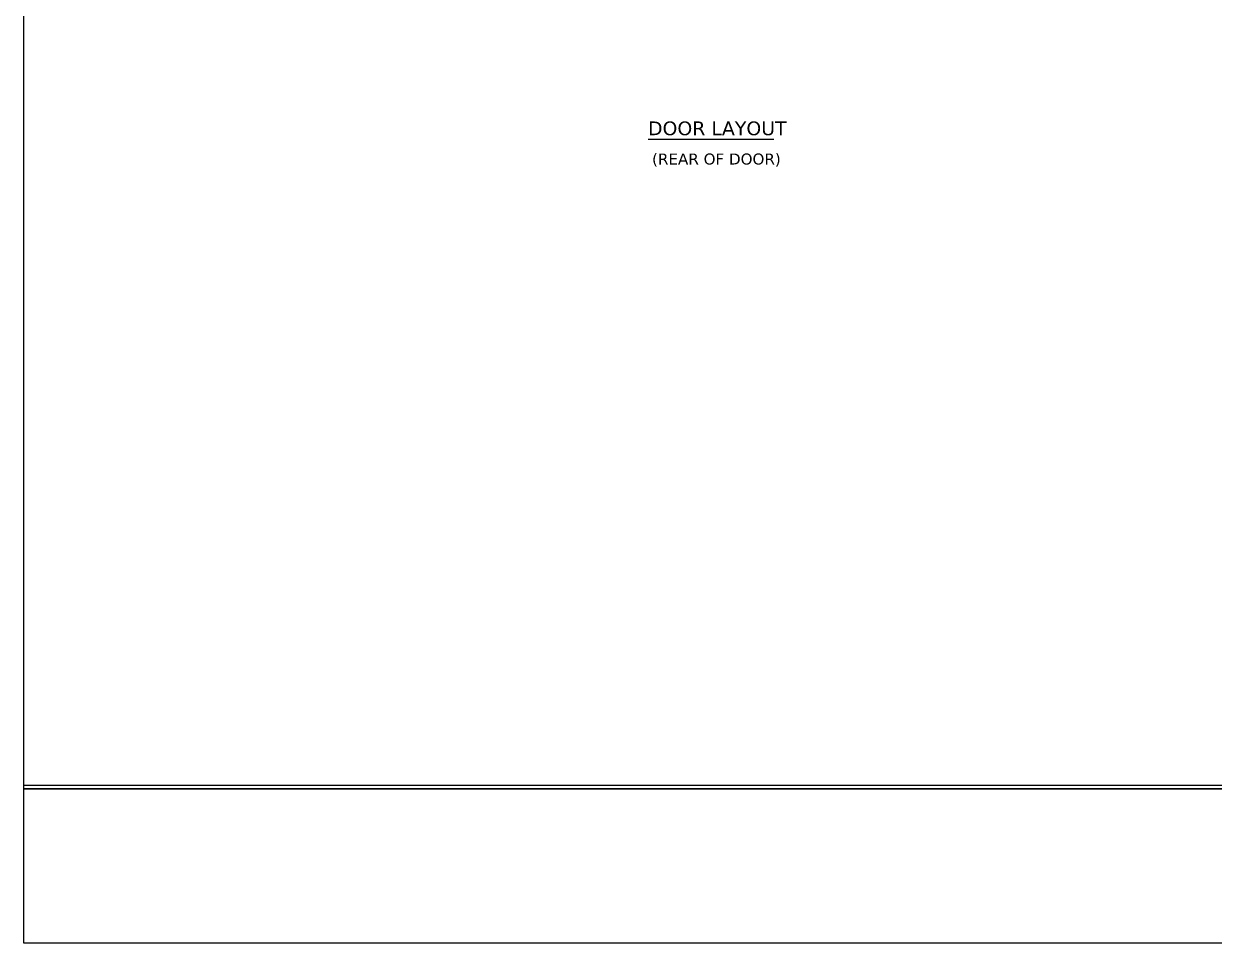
# Model space of a CAD drawing. Extents: x 4719 to 8938, y 1800 to 4482.
# Drawn here: x 4719 to 6342, y 1800 to 3053 of the extents above; entities that cross this region are included whole.
import ezdxf

# ---------------------------------------------------------------- set-up
doc = ezdxf.new("R2010")
doc.units = 0
doc.header["$LTSCALE"] = 10
doc.header["$MEASUREMENT"] = 0
doc.layers.add('G02-1-PRDXXXX-E-MRIO-01-P01-01$0$ANNOTATION', color=7, linetype='Continuous')
doc.layers.add('G02-1-PRDXXXX-E-MRIO-01-P01-01$0$TITLE', color=7, linetype='Continuous')
doc.layers.add('G02-1-PRDXXXX-E-MRIO-01-P01-01$0$View', color=251, linetype='Continuous', plot=False)
doc.styles.add('G02-1-PRDXXXX-E-MRIO-01-P01-01$0$PDF Verdana', font='verdana.ttf')

# ---------------------------------------------------------------- blocks, each defined once
blk = doc.blocks.new('G02-1-PRDXXXX-E-MRIO-01-P01-01$0$DV-54809-ZX-350-001')
at = {"layer": 'G02-1-PRDXXXX-E-MRIO-01-P01-01$0$ANNOTATION', "lineweight": 25}
blk.add_lwpolyline([(851, 1095.7), (1022.4, 1095.7)], dxfattribs=at)
at = {"layer": 'G02-1-PRDXXXX-E-MRIO-01-P01-01$0$ANNOTATION', "attachment_point": 4, "style": 'G02-1-PRDXXXX-E-MRIO-01-P01-01$0$PDF Verdana'}
for s, insert, char_height in [('DOOR LAYOUT', (850.9, 1110.4), 18.77), ('(REAR OF DOOR)', (856.4, 1067.4), 15.016)]:
    blk.add_mtext(s, dxfattribs=dict(at, insert=insert, char_height=char_height))

msp = doc.modelspace()

# ---------------------------------------------------------------- linework, layer by layer
at = {"layer": 'G02-1-PRDXXXX-E-MRIO-01-P01-01$0$TITLE'}
for points in [[(4718.9, 4481.9), (8937.7, 4481.9), (8937.7, 2010.2), (4718.9, 2010.2)], [(4718.9, 2010.2), (8937.7, 2010.2), (8937.7, 1800), (4718.9, 1800)]]:
    msp.add_lwpolyline(points, close=True, dxfattribs=at)
at = {"layer": 'G02-1-PRDXXXX-E-MRIO-01-P01-01$0$View'}
msp.add_lwpolyline([(4718.9, 4480), (8933.9, 4480), (8933.9, 2015), (4718.9, 2015)], close=True, dxfattribs=at)

# ---------------------------------------------------------------- block references
msp.add_blockref('G02-1-PRDXXXX-E-MRIO-01-P01-01$0$DV-54809-ZX-350-001', (4718.9, 1800))

doc.saveas('drawing.dxf')
